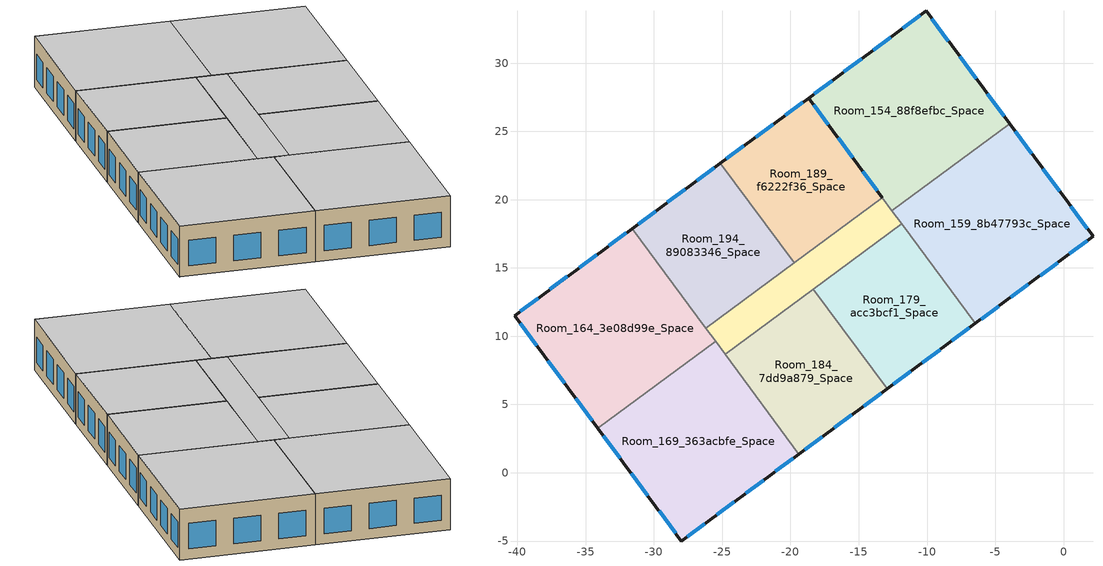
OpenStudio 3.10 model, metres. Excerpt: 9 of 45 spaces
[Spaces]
Room_154_88f8efbc_Space
 floor ground: -10.06,33.82 -3.95,25.56 -12.57,19.19 -18.67,27.45 z0
 wall outside: -3.95,25.56 -10.06,33.82 -18.67,27.45 -13.28,20.15 z0:4
 wall to Room_174_8eef18f5_Space: -13.28,20.15 -12.57,19.19 z0:4
 wall to Room_159_8b47793c_Space: -12.57,19.19 -3.95,25.56 z0:4
 window: -4.36,26.11 -5.58,27.76 / -6.39,28.86 -7.62,30.52 / -8.43,31.62 -9.65,33.27 / -10.49,33.5 -11.78,32.54 / -12.64,31.91 -13.94,30.95 / -14.8,30.31 -16.09,29.36 / -16.95,28.72 -18.24,27.76 / -18.31,26.96 -17.24,25.5 / -16.52,24.53 -15.44,23.07 / -14.72,22.1 -13.64,20.64 z0.8:2.8
 ceiling to Room_155_0ae0dd08_Space: -12.57,19.19 -3.95,25.56 -10.06,33.82 -18.67,27.45 z4
Room_159_8b47793c_Space
 floor ground: -3.95,25.56 2.16,17.31 -6.46,10.93 -12.57,19.19 z0
 wall outside: -6.46,10.93 2.16,17.31 -3.95,25.56 z0:4
 wall to Room_179_acc3bcf1_Space: -11.85,18.22 -6.46,10.93 z0:4
 wall to Room_174_8eef18f5_Space: -12.57,19.19 -11.85,18.22 z0:4
 window: 1.75,17.86 0.53,19.51 / -0.29,20.61 -1.51,22.26 / -2.32,23.36 -3.54,25.01 / -6.03,11.25 -4.74,12.21 / -3.87,12.84 -2.58,13.8 / -1.72,14.44 -0.43,15.39 / 0.43,16.03 1.73,16.99 z0.8:2.8
 ceiling to Room_160_a3478f36_Space: -6.46,10.93 2.16,17.31 -3.95,25.56 -12.57,19.19 z4
Room_164_3e08d99e_Space
 floor ground: -31.6,17.89 -25.49,9.63 -34.11,3.26 -40.21,11.51 z0
 wall outside: -31.6,17.89 -40.21,11.51 -34.11,3.26 z0:4
 wall to Room_174_8eef18f5_Space: -25.49,9.63 -26.2,10.59 z0:4
 wall to Room_169_363acbfe_Space: -34.11,3.26 -25.49,9.63 z0:4
 wall to Room_194_89083346_Space: -26.2,10.59 -31.6,17.89 z0:4
 window: -39.81,10.96 -38.59,9.31 / -37.77,8.21 -36.55,6.56 / -35.74,5.46 -34.51,3.81 / -32.03,17.57 -33.32,16.61 / -34.18,15.97 -35.48,15.02 / -36.34,14.38 -37.63,13.43 / -38.49,12.79 -39.78,11.83 z0.8:2.8
 ceiling to Room_165_a5b36c44_Space: -34.11,3.26 -25.49,9.63 -31.6,17.89 -40.21,11.51 z4
Room_169_363acbfe_Space
 floor ground: -25.49,9.63 -19.38,1.37 -28,-5 -34.11,3.26 z0
 wall outside: -34.11,3.26 -28,-5 -19.38,1.37 z0:4
 wall to Room_184_7dd9a879_Space: -19.38,1.37 -24.78,8.66 z0:4
 wall to Room_174_8eef18f5_Space: -24.78,8.66 -25.49,9.63 z0:4
 window: -33.7,2.71 -32.48,1.05 / -31.66,-0.05 -30.44,-1.7 / -29.63,-2.8 -28.41,-4.45 / -27.57,-4.68 -26.28,-3.73 / -25.42,-3.09 -24.12,-2.13 / -23.26,-1.5 -21.97,-0.54 / -21.11,0.1 -19.82,1.05 z0.8:2.8
 ceiling to Room_170_bd5fbc68_Space: -28,-5 -19.38,1.37 -25.49,9.63 -34.11,3.26 z4
Room_174_8eef18f5_Space
 floor ground: -13.28,20.15 -11.85,18.22 -24.78,8.66 -26.2,10.59 z0
 wall to Room_194_89083346_Space: -19.74,15.37 -26.2,10.59 z0:4
 wall to Room_189_f6222f36_Space: -13.28,20.15 -19.74,15.37 z0:4
 wall to Room_184_7dd9a879_Space: -24.78,8.66 -18.32,13.44 z0:4
 wall to Room_179_acc3bcf1_Space: -18.32,13.44 -11.85,18.22 z0:4
 ceiling to Room_175_80535c83_Space: -24.78,8.66 -11.85,18.22 -13.28,20.15 -26.2,10.59 z4
Room_179_acc3bcf1_Space
 floor ground: -11.85,18.22 -6.46,10.93 -12.92,6.15 -18.32,13.44 z0
 wall outside: -12.92,6.15 -6.46,10.93 z0:4
 wall to Room_184_7dd9a879_Space: -18.32,13.44 -12.92,6.15 z0:4
 window: -12.49,6.47 -11.2,7.43 / -10.34,8.06 -9.04,9.02 / -8.18,9.66 -6.89,10.61 z0.8:2.8
 ceiling to Room_180_7ad8616b_Space: -12.92,6.15 -6.46,10.93 -11.85,18.22 -18.32,13.44 z4
Room_184_7dd9a879_Space
 floor ground: -18.32,13.44 -12.92,6.15 -19.38,1.37 -24.78,8.66 z0
 wall outside: -19.38,1.37 -12.92,6.15 z0:4
 window: -18.95,1.69 -17.66,2.65 / -16.8,3.28 -15.51,4.24 / -14.64,4.88 -13.35,5.83 z0.8:2.8
 ceiling to Room_185_11312bd5_Space: -19.38,1.37 -12.92,6.15 -18.32,13.44 -24.78,8.66 z4
Room_189_f6222f36_Space
 floor ground: -18.67,27.45 -13.28,20.15 -19.74,15.37 -25.14,22.67 z0
 wall outside: -13.28,20.15 -18.67,27.45 -25.14,22.67 z0:4
 wall to Room_194_89083346_Space: -25.14,22.67 -19.74,15.37 z0:4
 window: -19.11,27.13 -20.4,26.17 / -21.26,25.53 -22.55,24.58 / -23.41,23.94 -24.71,22.98 / -13.64,20.64 -14.72,22.1 / -15.44,23.07 -16.52,24.53 / -17.24,25.5 -18.31,26.96 z0.8:2.8
 ceiling to Room_190_49bae4c7_Space: -19.74,15.37 -13.28,20.15 -18.67,27.45 -25.14,22.67 z4
Room_194_89083346_Space
 floor ground: -25.14,22.67 -19.74,15.37 -26.2,10.59 -31.6,17.89 z0
 wall outside: -25.14,22.67 -31.6,17.89 z0:4
 window: -25.57,22.35 -26.86,21.39 / -27.72,20.75 -29.01,19.8 / -29.87,19.16 -31.17,18.21 z0.8:2.8
 ceiling to Room_195_a34f2085_Space: -26.2,10.59 -19.74,15.37 -25.14,22.67 -31.6,17.89 z4
[SizingPeriod:DesignDay] Barometric Pressure {Pa}=100893; Rain Indicator=No; Snow Indicator=No; Day of Month=21; Daylight Saving Time Indicator=No; Dry-Bulb Temperature Range Modifier Type=DefaultMultipliers
Name | Maximum Dry-Bulb Temperature {C} | Daily Dry-Bulb Temperature Range {deltaC} | Wind Speed {m/s} | Wind Direction {deg} | Sky Clearness | Month | Day Type | Humidity Condition Type | Wetbulb or DewPoint at Maximum Dry-Bulb {C} | Solar Model Indicator | ASHRAE Clear Sky Optical Depth for Beam Irradiance | ASHRAE Clear Sky Optical Depth for Diffuse Irradiance | Enthalpy at Maximum Dry-Bulb {J/kg}
Montreal Int'l Ann Htg Wind 99.6% Condns WS=>MCDB | -5.3 | 0 | 12.9 | 260 | 0 | 1 | WinterDesignDay | Wetbulb | -5.3 | ASHRAEClearSky
Montreal Int'l Ann Htg Wind 99% Condns WS=>MCDB | -7.9 | 0 | 11.5 | 260 | 0 | 1 | WinterDesignDay | Wetbulb | -7.9 | ASHRAEClearSky
Montreal Int'l Ann Clg .4% Condns DB=>MWB | 30 | 9.3 | 4.9 | 220 |  | 7 | SummerDesignDay | Wetbulb | 22.1 | ASHRAETau | 0.465 | 1.966
Montreal Int'l Ann Clg 1% Condns DB=>MWB | 28.5 | 9.3 | 4.9 | 220 |  | 7 | SummerDesignDay | Wetbulb | 21.1 | ASHRAETau | 0.465 | 1.966
Montreal Int'l Ann Clg 2% Condns DB=>MWB | 27.1 | 9.3 | 4.9 | 220 |  | 7 | SummerDesignDay | Wetbulb | 20.2 | ASHRAETau | 0.465 | 1.966
Montreal Int'l Ann Clg .4% Condns WB=>MDB | 28.1 | 9.3 | 4.9 | 220 |  | 7 | SummerDesignDay | Wetbulb | 23.2 | ASHRAETau | 0.465 | 1.966
Montreal Int'l Ann Clg 1% Condns WB=>MDB | 26.6 | 9.3 | 4.9 | 220 |  | 7 | SummerDesignDay | Wetbulb | 22.2 | ASHRAETau | 0.465 | 1.966
Montreal Int'l Ann Clg 2% Condns WB=>MDB | 25.6 | 9.3 | 4.9 | 220 |  | 7 | SummerDesignDay | Wetbulb | 21.4 | ASHRAETau | 0.465 | 1.966
Montreal Int'l Ann Clg .4% Condns DP=>MDB | 26 | 9.3 | 4.9 | 220 |  | 7 | SummerDesignDay | Dewpoint | 21.6 | ASHRAETau | 0.465 | 1.966
Montreal Int'l Ann Clg 1% Condns DP=>MDB | 25.2 | 9.3 | 4.9 | 220 |  | 7 | SummerDesignDay | Dewpoint | 20.7 | ASHRAETau | 0.465 | 1.966
Montreal Int'l Ann Clg 2% Condns DP=>MDB | 24.2 | 9.3 | 4.9 | 220 |  | 7 | SummerDesignDay | Dewpoint | 19.8 | ASHRAETau | 0.465 | 1.966
Montreal Int'l Ann Clg .4% Condns Enth=>MDB | 28.1 | 9.3 | 4.9 | 220 |  | 7 | SummerDesignDay | Enthalpy | 23 | ASHRAETau | 0.465 | 1.966 | 69300
Montreal Int'l Ann Clg 1% Condns Enth=>MDB | 26.7 | 9.3 | 4.9 | 220 |  | 7 | SummerDesignDay | Enthalpy | 23 | ASHRAETau | 0.465 | 1.966 | 65500
Montreal Int'l Ann Clg 2% Condns Enth=>MDB | 25.6 | 9.3 | 4.9 | 220 |  | 7 | SummerDesignDay | Enthalpy | 23 | ASHRAETau | 0.465 | 1.966 | 62300
[ZoneHVAC:PackagedTerminalAirConditioner] Availability Schedule=Always On Discrete hvac_library; Supply Air Flow Rate During Cooling Operation {m3/s}=Autosize; Supply Air Flow Rate During Heating Operation {m3/s}=Autosize; Supply Air Flow Rate When No Cooling or Heating is Needed {m3/s}=Autosize; No Load Supply Air Flow Rate Control Set To Low Speed=Yes; Outdoor Air Flow Rate During Cooling Operation {m3/s}=Autosize; Outdoor Air Flow Rate During Heating Operation {m3/s}=Autosize; Outdoor Air Flow Rate When No Cooling or Heating is Needed {m3/s}=Autosize; Fan Placement=DrawThrough; Supply Air Fan Operating Mode Schedule=Cycling PTAC Fan Mode Always Zero
Name | Supply Air Fan | Heating Coil | Cooling Coil
Cycling PTAC DX Clg Elec Htg 22 | Cycling Elec PTAC Fan 22 | Cycling PTAC Elec Htg Coil 22 | Cycling Elec PTAC 1 Spd DX Clg Coil 22
Cycling PTAC DX Clg Elec Htg 23 | Cycling Elec PTAC Fan 23 | Cycling PTAC Elec Htg Coil 23 | Cycling Elec PTAC 1 Spd DX Clg Coil 23
Cycling PTAC DX Clg Elec Htg 24 | Cycling Elec PTAC Fan 24 | Cycling PTAC Elec Htg Coil 24 | Cycling Elec PTAC 1 Spd DX Clg Coil 24
Cycling PTAC DX Clg Elec Htg 25 | Cycling Elec PTAC Fan 25 | Cycling PTAC Elec Htg Coil 25 | Cycling Elec PTAC 1 Spd DX Clg Coil 25
Cycling PTAC DX Clg Elec Htg 26 | Cycling Elec PTAC Fan 26 | Cycling PTAC Elec Htg Coil 26 | Cycling Elec PTAC 1 Spd DX Clg Coil 26
Cycling PTAC DX Clg Elec Htg 27 | Cycling Elec PTAC Fan 27 | Cycling PTAC Elec Htg Coil 27 | Cycling Elec PTAC 1 Spd DX Clg Coil 27
Cycling PTAC DX Clg Elec Htg 28 | Cycling Elec PTAC Fan 28 | Cycling PTAC Elec Htg Coil 28 | Cycling Elec PTAC 1 Spd DX Clg Coil 28
Cycling PTAC DX Clg Elec Htg 29 | Cycling Elec PTAC Fan 29 | Cycling PTAC Elec Htg Coil 29 | Cycling Elec PTAC 1 Spd DX Clg Coil 29
Cycling PTAC DX Clg Elec Htg 30 | Cycling Elec PTAC Fan 30 | Cycling PTAC Elec Htg Coil 30 | Cycling Elec PTAC 1 Spd DX Clg Coil 30
Cycling PTAC DX Clg Elec Htg 31 | Cycling Elec PTAC Fan 31 | Cycling PTAC Elec Htg Coil 31 | Cycling Elec PTAC 1 Spd DX Clg Coil 31
Cycling PTAC DX Clg Elec Htg 32 | Cycling Elec PTAC Fan 32 | Cycling PTAC Elec Htg Coil 32 | Cycling Elec PTAC 1 Spd DX Clg Coil 32
Cycling PTAC DX Clg Elec Htg 33 | Cycling Elec PTAC Fan 33 | Cycling PTAC Elec Htg Coil 33 | Cycling Elec PTAC 1 Spd DX Clg Coil 33
Cycling PTAC DX Clg Elec Htg 34 | Cycling Elec PTAC Fan 34 | Cycling PTAC Elec Htg Coil 34 | Cycling Elec PTAC 1 Spd DX Clg Coil 34
Cycling PTAC DX Clg Elec Htg 35 | Cycling Elec PTAC Fan 35 | Cycling PTAC Elec Htg Coil 35 | Cycling Elec PTAC 1 Spd DX Clg Coil 35
Cycling PTAC DX Clg Elec Htg 36 | Cycling Elec PTAC Fan 36 | Cycling PTAC Elec Htg Coil 36 | Cycling Elec PTAC 1 Spd DX Clg Coil 36
Cycling PTAC DX Clg Elec Htg 37 | Cycling Elec PTAC Fan 37 | Cycling PTAC Elec Htg Coil 37 | Cycling Elec PTAC 1 Spd DX Clg Coil 37
Cycling PTAC DX Clg Elec Htg 38 | Cycling Elec PTAC Fan 38 | Cycling PTAC Elec Htg Coil 38 | Cycling Elec PTAC 1 Spd DX Clg Coil 38
Cycling PTAC DX Clg Elec Htg 39 | Cycling Elec PTAC Fan 39 | Cycling PTAC Elec Htg Coil 39 | Cycling Elec PTAC 1 Spd DX Clg Coil 39
Cycling PTAC DX Clg Elec Htg 40 | Cycling Elec PTAC Fan 40 | Cycling PTAC Elec Htg Coil 40 | Cycling Elec PTAC 1 Spd DX Clg Coil 40
Cycling PTAC DX Clg Elec Htg 41 | Cycling Elec PTAC Fan 41 | Cycling PTAC Elec Htg Coil 41 | Cycling Elec PTAC 1 Spd DX Clg Coil 41
Cycling PTAC DX Clg Elec Htg 42 | Cycling Elec PTAC Fan 42 | Cycling PTAC Elec Htg Coil 42 | Cycling Elec PTAC 1 Spd DX Clg Coil 42
Cycling PTAC DX Clg Elec Htg 43 | Cycling Elec PTAC Fan 43 | Cycling PTAC Elec Htg Coil 43 | Cycling Elec PTAC 1 Spd DX Clg Coil 43
Cycling PTAC DX Clg Elec Htg 44 | Cycling Elec PTAC Fan 44 | Cycling PTAC Elec Htg Coil 44 | Cycling Elec PTAC 1 Spd DX Clg Coil 44
[Fan:OnOff] Availability Schedule=Always On Discrete hvac_library; Fan Total Efficiency=0.6; Pressure Rise {Pa}=250; Maximum Flow Rate {m3/s}=autosize; Motor Efficiency=0.8; Motor In Airstream Fraction=1; Fan Power Ratio Function of Speed Ratio Curve=Fan On Off Power Curve 15; Fan Efficiency Ratio Function of Speed Ratio Curve=Fan On Off Efficiency Curve 15
Cycling Elec PTAC Fan; Cycling Elec PTAC Fan 1; Cycling Elec PTAC Fan 2; Cycling Elec PTAC Fan 3; Cycling Elec PTAC Fan 4; Cycling Elec PTAC Fan 5; Cycling Elec PTAC Fan 6; Cycling Elec PTAC Fan 7; Cycling Elec PTAC Fan 8; Cycling Elec PTAC Fan 9; Cycling Elec PTAC Fan 10; Cycling Elec PTAC Fan 11; Cycling Elec PTAC Fan 12; Cycling Elec PTAC Fan 13; Cycling Elec PTAC Fan 14; Cycling Elec PTAC Fan 15; Cycling Elec PTAC Fan 16; Cycling Elec PTAC Fan 17; Cycling Elec PTAC Fan 18; Cycling Elec PTAC Fan 19; Cycling Elec PTAC Fan 20; Cycling Elec PTAC Fan 21; Cycling Elec PTAC Fan 22; Cycling Elec PTAC Fan 23; Cycling Elec PTAC Fan 24; Cycling Elec PTAC Fan 25; Cycling Elec PTAC Fan 26; Cycling Elec PTAC Fan 27; Cycling Elec PTAC Fan 28; Cycling Elec PTAC Fan 29; Cycling Elec PTAC Fan 30; Cycling Elec PTAC Fan 31; Cycling Elec PTAC Fan 32; Cycling Elec PTAC Fan 33; Cycling Elec PTAC Fan 34; Cycling Elec PTAC Fan 35; Cycling Elec PTAC Fan 36; Cycling Elec PTAC Fan 37; Cycling Elec PTAC Fan 38; Cycling Elec PTAC Fan 39; Cycling Elec PTAC Fan 40; Cycling Elec PTAC Fan 41; Cycling Elec PTAC Fan 42; Cycling Elec PTAC Fan 43; Cycling Elec PTAC Fan 44
[Coil:Heating:Electric] Availability Schedule=Always On Discrete hvac_library; Nominal Capacity {W}=1e-05
Cycling PTAC Elec Htg Coil; Cycling PTAC Elec Htg Coil 1; Cycling PTAC Elec Htg Coil 2; Cycling PTAC Elec Htg Coil 3; Cycling PTAC Elec Htg Coil 4; Cycling PTAC Elec Htg Coil 5; Cycling PTAC Elec Htg Coil 6; Cycling PTAC Elec Htg Coil 7; Cycling PTAC Elec Htg Coil 8; Cycling PTAC Elec Htg Coil 9; Cycling PTAC Elec Htg Coil 10; Cycling PTAC Elec Htg Coil 11; Cycling PTAC Elec Htg Coil 12; Cycling PTAC Elec Htg Coil 13; Cycling PTAC Elec Htg Coil 14; Cycling PTAC Elec Htg Coil 15; Cycling PTAC Elec Htg Coil 16; Cycling PTAC Elec Htg Coil 17; Cycling PTAC Elec Htg Coil 18; Cycling PTAC Elec Htg Coil 19; Cycling PTAC Elec Htg Coil 20; Cycling PTAC Elec Htg Coil 21; Cycling PTAC Elec Htg Coil 22; Cycling PTAC Elec Htg Coil 23; Cycling PTAC Elec Htg Coil 24; Cycling PTAC Elec Htg Coil 25; Cycling PTAC Elec Htg Coil 26; Cycling PTAC Elec Htg Coil 27; Cycling PTAC Elec Htg Coil 28; Cycling PTAC Elec Htg Coil 29; Cycling PTAC Elec Htg Coil 30; Cycling PTAC Elec Htg Coil 31; Cycling PTAC Elec Htg Coil 32; Cycling PTAC Elec Htg Coil 33; Cycling PTAC Elec Htg Coil 34; Cycling PTAC Elec Htg Coil 35; Cycling PTAC Elec Htg Coil 36; Cycling PTAC Elec Htg Coil 37; Cycling PTAC Elec Htg Coil 38; Cycling PTAC Elec Htg Coil 39; Cycling PTAC Elec Htg Coil 40; Cycling PTAC Elec Htg Coil 41; Cycling PTAC Elec Htg Coil 42; Cycling PTAC Elec Htg Coil 43; Cycling PTAC Elec Htg Coil 44
[Coil:Cooling:DX:SingleSpeed] Availability Schedule=Always On Discrete hvac_library; Rated Total Cooling Capacity {W}=autosize; Rated Sensible Heat Ratio=autosize; Rated COP {W/W}=3; Rated Air Flow Rate {m3/s}=autosize; Rated Evaporator Fan Power Per Volume Flow Rate 2017 {W/(m3/s)}=773.3; Rated Evaporator Fan Power Per Volume Flow Rate 2023 {W/(m3/s)}=934.4; Total Cooling Capacity Function of Temperature Curve=Curve Biquadratic 29; Total Cooling Capacity Function of Flow Fraction Curve=Curve Quadratic 35; Energy Input Ratio Function of Temperature Curve=Curve Biquadratic 30; Energy Input Ratio Function of Flow Fraction Curve=Curve Quadratic 36; Part Load Fraction Correlation Curve=Curve Quadratic 37; Minimum Outdoor Dry-Bulb Temperature for Compressor Operation {C}=-25; Nominal Time for Condensate Removal to Begin {s}=0; Ratio of Initial Moisture Evaporation Rate and Steady State Latent Capacity=0; Maximum Cycling Rate {cycles/hr}=0; Latent Capacity Time Constant {s}=0; Condenser Type=AirCooled; Evaporative Condenser Effectiveness=0; Evaporative Condenser Air Flow Rate {m3/s}=Autosize; Evaporative Condenser Pump Rated Power Consumption {W}=Autosize; Crankcase Heater Capacity {W}=0; Maximum Outdoor Dry-Bulb Temperature for Crankcase Heater Operation {C}=0; Basin Heater Capacity {W/K}=0; Basin Heater Setpoint Temperature {C}=10
Cycling Elec PTAC 1 Spd DX Clg Coil; Cycling Elec PTAC 1 Spd DX Clg Coil 1; Cycling Elec PTAC 1 Spd DX Clg Coil 2; Cycling Elec PTAC 1 Spd DX Clg Coil 3; Cycling Elec PTAC 1 Spd DX Clg Coil 4; Cycling Elec PTAC 1 Spd DX Clg Coil 5; Cycling Elec PTAC 1 Spd DX Clg Coil 6; Cycling Elec PTAC 1 Spd DX Clg Coil 7; Cycling Elec PTAC 1 Spd DX Clg Coil 8; Cycling Elec PTAC 1 Spd DX Clg Coil 9; Cycling Elec PTAC 1 Spd DX Clg Coil 10; Cycling Elec PTAC 1 Spd DX Clg Coil 11; Cycling Elec PTAC 1 Spd DX Clg Coil 12; Cycling Elec PTAC 1 Spd DX Clg Coil 13; Cycling Elec PTAC 1 Spd DX Clg Coil 14; Cycling Elec PTAC 1 Spd DX Clg Coil 15; Cycling Elec PTAC 1 Spd DX Clg Coil 16; Cycling Elec PTAC 1 Spd DX Clg Coil 17; Cycling Elec PTAC 1 Spd DX Clg Coil 18; Cycling Elec PTAC 1 Spd DX Clg Coil 19; Cycling Elec PTAC 1 Spd DX Clg Coil 20; Cycling Elec PTAC 1 Spd DX Clg Coil 21; Cycling Elec PTAC 1 Spd DX Clg Coil 22; Cycling Elec PTAC 1 Spd DX Clg Coil 23; Cycling Elec PTAC 1 Spd DX Clg Coil 24; Cycling Elec PTAC 1 Spd DX Clg Coil 25; Cycling Elec PTAC 1 Spd DX Clg Coil 26; Cycling Elec PTAC 1 Spd DX Clg Coil 27; Cycling Elec PTAC 1 Spd DX Clg Coil 28; Cycling Elec PTAC 1 Spd DX Clg Coil 29; Cycling Elec PTAC 1 Spd DX Clg Coil 30; Cycling Elec PTAC 1 Spd DX Clg Coil 31; Cycling Elec PTAC 1 Spd DX Clg Coil 32; Cycling Elec PTAC 1 Spd DX Clg Coil 33; Cycling Elec PTAC 1 Spd DX Clg Coil 34; Cycling Elec PTAC 1 Spd DX Clg Coil 35; Cycling Elec PTAC 1 Spd DX Clg Coil 36; Cycling Elec PTAC 1 Spd DX Clg Coil 37; Cycling Elec PTAC 1 Spd DX Clg Coil 38; Cycling Elec PTAC 1 Spd DX Clg Coil 39; Cycling Elec PTAC 1 Spd DX Clg Coil 40; Cycling Elec PTAC 1 Spd DX Clg Coil 41; Cycling Elec PTAC 1 Spd DX Clg Coil 42; Cycling Elec PTAC 1 Spd DX Clg Coil 43; Cycling Elec PTAC 1 Spd DX Clg Coil 44
[Schedule:Ruleset]
Cycling PTAC Fan Mode Always Zero: Default Day Schedule=Cycling PTAC Fan Mode Sch Default
[Schedule:Day]
Cycling PTAC Fan Mode Sch Default: No, 24, 0, 0
[Schedule:Constant] Value=1
Always On Discrete; Always On Discrete hvac_library
[Curve:Biquadratic] Minimum Value of x=17; Maximum Value of x=22; Minimum Value of y=13; Maximum Value of y=46
Name | Coefficient1 Constant | Coefficient2 x | Coefficient3 x**2 | Coefficient4 y | Coefficient5 y**2 | Coefficient6 x*y
Curve Biquadratic 29 | 0.942588 | 0.00954335 | 0.00068377 | -0.0110427 | 5.249e-06 | -9.72e-06
Curve Biquadratic 30 | 0.342414 | 0.034885 | -0.0006237 | 0.00497722 | 0.000437951 | -0.000728028
[Curve:Quadratic]
Name | Coefficient1 Constant | Coefficient2 x | Coefficient3 x**2 | Minimum Value of x | Maximum Value of x
Curve Quadratic 35 | 0.8 | 0.2 | 0 | 0.5 | 1.5
Curve Quadratic 36 | 1.1552 | -0.1808 | 0.0256 | 0.5 | 1.5
Curve Quadratic 37 | 0.85 | 0.15 | 0 | 0 | 1
[Curve:Exponent]
Fan On Off Power Curve 15: Coefficient1 Constant=1; Coefficient2 Constant=0; Coefficient3 Constant=0; Minimum Value of x=0; Maximum Value of x=1
[Curve:Cubic]
Fan On Off Efficiency Curve 15: Coefficient1 Constant=1; Coefficient2 x=0; Coefficient3 x**2=0; Coefficient4 x**3=0; Minimum Value of x=0; Maximum Value of x=1
